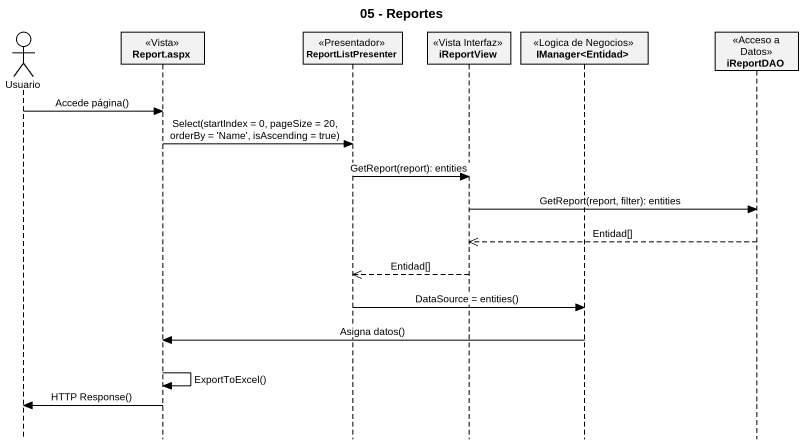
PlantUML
@startuml
title 05 - Reportes
hide footbox
actor Usuario
participant "Report.aspx" as Report_aspx <<Vista>>
participant ReportListPresenter <<Presentador>>
participant iReportView <<Vista Interfaz>>
participant "IManager<Entidad>" as IManager_Entidad <<Logica de Negocios>>
participant iReportDAO <<Acceso a Datos>>

Usuario -> Report_aspx : Accede página()
Report_aspx -> ReportListPresenter : Select(startIndex = 0, pageSize = 20, orderBy = 'Name', isAscending = true)
ReportListPresenter -> iReportView : GetReport(report): entities
iReportView -> iReportDAO : GetReport(report, filter): entities
iReportDAO -->> iReportView : Entidad[]
iReportView -->> ReportListPresenter : Entidad[]
ReportListPresenter -> IManager_Entidad : DataSource = entities()
IManager_Entidad -> Report_aspx : Asigna datos()
Report_aspx -> Report_aspx : ExportToExcel()
Report_aspx -> Usuario : HTTP Response()
@enduml
